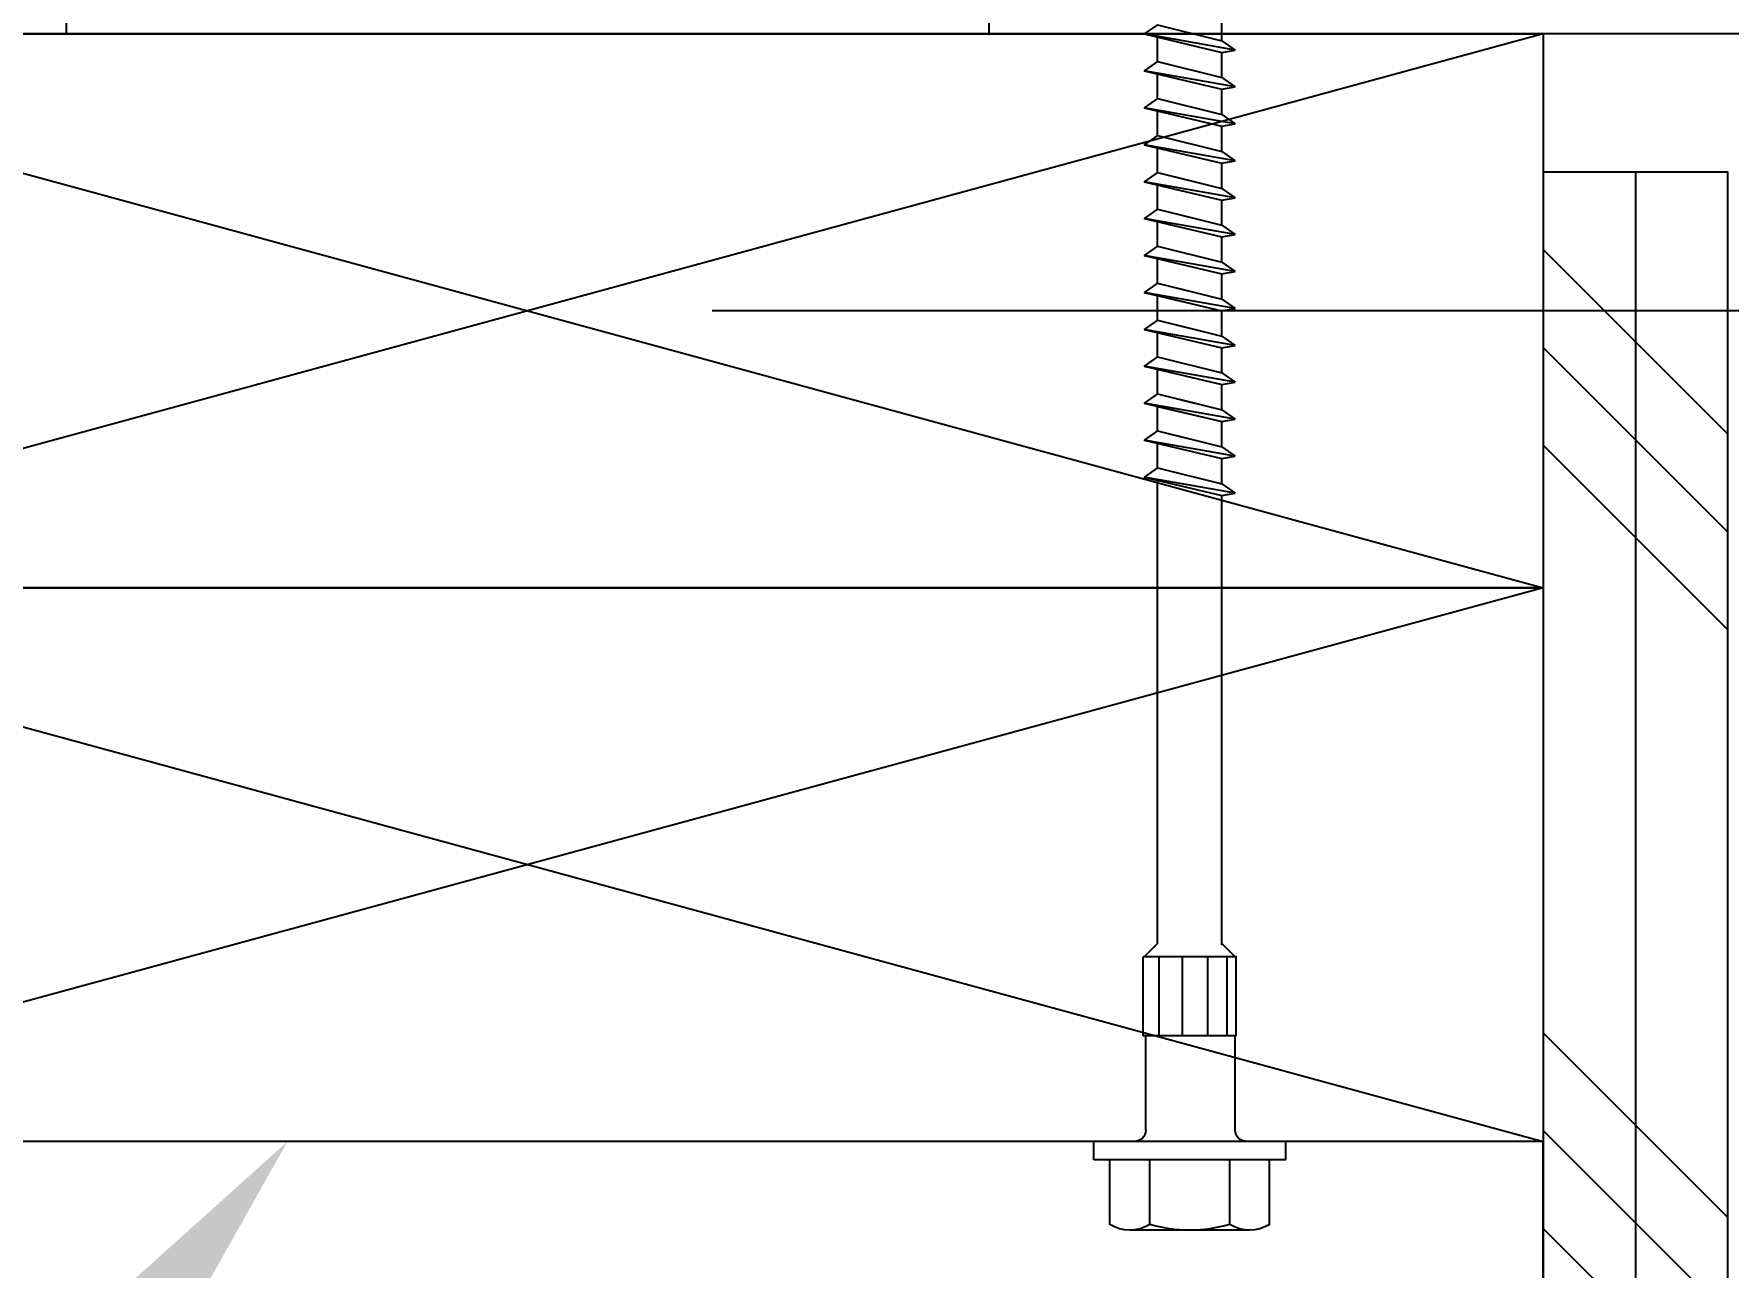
# Model space of a CAD drawing. Header units: inches. Extents: x -2661 to 42767, y -1222 to 9099.
# Drawn here: x -863.505 to -858.918, y 2819.485 to 2822.826 of the extents above; entities that cross this region are included whole.
import ezdxf
from ezdxf import colors
from ezdxf.entities.mleader import LeaderData, LeaderLine
from ezdxf.math import Vec2, Vec3

# ---------------------------------------------------------------- set-up
doc = ezdxf.new("R2010")
doc.units = ezdxf.units.IN
doc.header["$LTSCALE"] = 12
doc.header["$MEASUREMENT"] = 0
doc.layers.get('0').update_dxf_attribs({"linetype": 'CONTINUOUS'})
for name, color, linetype in [('S-ANNO-NOTE', 4, 'CONTINUOUS'), ('S-BOLT', 2, 'CONTINUOUS'), ('S-FASTENERS', 2, 'CONTINUOUS'), ('S-NAIL', 2, 'CONTINUOUS'), ('S-SIMPSON', 2, 'CONTINUOUS'), ('S-WOOD', 3, 'CONTINUOUS')]:
    doc.layers.add(name, color=color, linetype=linetype)
doc.styles.add('Arial', font='arial.ttf', dxfattribs={"width": 0.85})

# ---------------------------------------------------------------- blocks, each defined once
blk = doc.blocks.new('*U1284')
blk.add_lwpolyline([(1.5, -5.5), (0, -5.5), (0, 0), (1.5, 0)], close=True)
at = {"layer": 'S-WOOD', "color": 2}
for p, q in [((1.5, -5.5), (0, 0)), ((1.5, 0), (0, -5.5))]:
    blk.add_line(p, q, dxfattribs=at)
blk = doc.blocks.new('*U1292')
at = {"color": 3}
blk.add_line((0.1953, 0.25), (-0.1953, 0.25), dxfattribs=at)
blk.add_line((0, 0.25), (0, -2.75))
blk = doc.blocks.new('SDS.25X4.5-f')
at = {"layer": 'S-SIMPSON'}
for p, q in [((0.1624, 0.24), (-0.1624, 0.24)), ((-0.2165, 0.2244), (-0.2165, 0.05)), ((-0.1083, 0.2244), (-0.1083, 0.05)), ((0.1083, 0.2244), (0.1083, 0.05)), ((0.2165, 0.2244), (0.2165, 0.05)), ((0.26, 0.05), (-0.26, 0.05)), ((-0.26, 0.05), (-0.26, 0)), ((0.26, 0.05), (0.26, 0)), ((0.26, 0), (-0.26, 0)), ((-0.1259, -0.286), (-0.1259, -0.5)), ((0.1259, -0.286), (-0.1259, -0.286)), ((-0.0823, -0.286), (-0.0823, -0.5)), ((-0.0192, -0.286), (-0.0192, -0.5)), ((0.0494, -0.286), (0.0494, -0.5)), ((0.1018, -0.286), (0.1018, -0.5)), ((0.1259, -0.286), (0.1259, -0.5)), ((0.1276, -0.5), (-0.1242, -0.5)), ((-0.087, -0.536), (-0.123, -0.5)), ((0.123, -0.5), (0.087, -0.536)), ((-0.087, -0.536), (-0.087, -1.7912)), ((0.087, -0.5316), (0.087, -1.75)), ((0.087, -0.5316), (0.087, -1.75)), ((-0.087, -0.5749), (-0.087, -1.7912)), ((0.087, -1.6816), (0.087, -1.75)), ((0.087, -1.6816), (0.087, -1.75)), ((-0.087, -1.7249), (-0.087, -1.7912)), ((-0.087, -1.7249), (-0.087, -1.7912)), ((-0.087, -1.7249), (-0.087, -1.7912))]:
    blk.add_line(p, q, dxfattribs=at)
at = {"layer": 'S-SIMPSON', "color": 1}
for p, q in [((-0.123, -1.7997), (0.087, -1.75)), ((-0.123, -1.7997), (0.087, -1.75)), ((-0.123, -1.7997), (0.087, -1.75)), ((0.123, -1.7563), (-0.123, -1.7997)), ((0.123, -1.7563), (-0.123, -1.7997)), ((0.123, -1.7563), (-0.123, -1.7997)), ((-0.087, -1.8249), (0.087, -1.7816)), ((-0.087, -1.8249), (0.087, -1.7816)), ((-0.087, -1.8249), (0.087, -1.7816)), ((0.087, -1.75), (0.123, -1.7563)), ((0.087, -1.75), (0.123, -1.7563)), ((0.087, -1.75), (0.123, -1.7563)), ((0.087, -1.7816), (0.123, -1.7563)), ((0.087, -1.7816), (0.123, -1.7563)), ((0.087, -1.7816), (0.123, -1.7563)), ((0.087, -1.7816), (0.087, -1.85)), ((0.087, -1.7816), (0.087, -1.85)), ((0.087, -1.7816), (0.087, -1.85)), ((0.087, -1.7816), (0.087, -1.85)), ((0.087, -1.7816), (0.087, -1.85)), ((0.087, -1.7816), (0.087, -1.85)), ((-0.087, -1.8249), (-0.123, -1.7997)), ((-0.087, -1.8249), (-0.123, -1.7997)), ((-0.087, -1.8249), (-0.123, -1.7997)), ((-0.087, -1.8249), (-0.087, -1.8912)), ((-0.087, -1.8249), (-0.087, -1.8912)), ((-0.087, -1.8249), (-0.087, -1.8912)), ((-0.087, -1.8249), (-0.087, -1.8912)), ((-0.087, -1.8249), (-0.087, -1.8912)), ((-0.087, -1.8249), (-0.087, -1.8912)), ((-0.123, -1.8997), (0.087, -1.85)), ((-0.123, -1.8997), (0.087, -1.85)), ((-0.123, -1.8997), (0.087, -1.85)), ((-0.123, -1.8997), (0.087, -1.85)), ((0.123, -1.8563), (-0.123, -1.8997)), ((0.123, -1.8563), (-0.123, -1.8997)), ((0.123, -1.8563), (-0.123, -1.8997)), ((0.123, -1.8563), (-0.123, -1.8997)), ((0.087, -1.85), (0.123, -1.8563)), ((0.087, -1.85), (0.123, -1.8563)), ((0.087, -1.85), (0.123, -1.8563)), ((0.087, -1.85), (0.123, -1.8563)), ((0.087, -1.8816), (0.123, -1.8563)), ((0.087, -1.8816), (0.123, -1.8563)), ((0.087, -1.8816), (0.123, -1.8563)), ((0.087, -1.8816), (0.123, -1.8563)), ((-0.087, -1.9249), (-0.123, -1.8997)), ((-0.087, -1.9249), (-0.123, -1.8997)), ((-0.087, -1.9249), (-0.123, -1.8997)), ((-0.087, -1.9249), (-0.123, -1.8997)), ((-0.087, -1.9249), (-0.123, -1.8997)), ((-0.087, -1.9249), (0.087, -1.8816)), ((-0.087, -1.9249), (0.087, -1.8816)), ((-0.087, -1.9249), (0.087, -1.8816)), ((-0.087, -1.9249), (0.087, -1.8816)), ((-0.087, -1.9249), (0, -1.9032)), ((-0.087, -1.9249), (-0.087, -1.9912)), ((-0.087, -1.9249), (-0.087, -1.9912)), ((-0.087, -1.9249), (-0.087, -1.9912)), ((-0.087, -1.9249), (-0.087, -1.9912)), ((-0.087, -1.9249), (-0.087, -1.9912)), ((-0.087, -1.9249), (-0.087, -1.9912)), ((-0.087, -1.9249), (-0.087, -1.9912)), ((-0.087, -1.9249), (-0.087, -1.9912)), ((-0.087, -1.9249), (-0.087, -1.9912)), ((-0.087, -1.9249), (-0.087, -1.9912)), ((-0.087, -1.9249), (-0.087, -1.9912)), ((-0.087, -1.9249), (-0.087, -1.9912)), ((0.087, -1.8816), (0.087, -1.95)), ((0.087, -1.8816), (0.087, -1.95)), ((0.087, -1.8816), (0.087, -1.95)), ((0.087, -1.8816), (0.087, -1.95)), ((0.087, -1.8816), (0.087, -1.95)), ((0.087, -1.8816), (0.087, -1.95)), ((0.087, -1.8816), (0.087, -1.95)), ((0.087, -1.8816), (0.087, -1.95)), ((0.087, -1.8816), (0.087, -1.95)), ((0.087, -1.8816), (0.087, -1.95)), ((-0.123, -1.9997), (0.087, -1.95)), ((-0.123, -1.9997), (0.087, -1.95)), ((-0.123, -1.9997), (0.087, -1.95)), ((-0.123, -1.9997), (0.087, -1.95)), ((-0.123, -1.9997), (0.087, -1.95)), ((-0.123, -1.9997), (0.087, -1.95)), ((-0.123, -1.9997), (0.087, -1.95)), ((-0.123, -1.9997), (0.087, -1.95)), ((0.123, -1.9563), (-0.123, -1.9997)), ((0.123, -1.9563), (-0.123, -1.9997)), ((0.123, -1.9563), (-0.123, -1.9997)), ((0.123, -1.9563), (-0.123, -1.9997)), ((0.123, -1.9563), (-0.123, -1.9997)), ((0.123, -1.9563), (-0.123, -1.9997)), ((0.123, -1.9563), (-0.123, -1.9997)), ((0.123, -1.9563), (-0.123, -1.9997)), ((0.123, -1.9563), (-0.123, -1.9997)), ((-0.087, -1.9912), (0.087, -1.95)), ((0.087, -1.95), (0.123, -1.9563)), ((0.087, -1.95), (0.123, -1.9563)), ((0.087, -1.95), (0.123, -1.9563)), ((0.087, -1.95), (0.123, -1.9563)), ((0.087, -1.95), (0.123, -1.9563)), ((0.087, -1.95), (0.123, -1.9563)), ((0.087, -1.95), (0.123, -1.9563)), ((0.087, -1.95), (0.123, -1.9563)), ((0.087, -1.95), (0.123, -1.9563)), ((0.087, -1.9816), (0.123, -1.9563)), ((0.087, -1.9816), (0.123, -1.9563)), ((0.087, -1.9816), (0.123, -1.9563)), ((0.087, -1.9816), (0.123, -1.9563)), ((0.087, -1.9816), (0.123, -1.9563)), ((0.087, -1.9816), (0.123, -1.9563)), ((0.087, -1.9816), (0.123, -1.9563)), ((0.087, -1.9816), (0.123, -1.9563)), ((0.087, -1.9816), (0.123, -1.9563)), ((-0.087, -2.0249), (-0.123, -1.9997)), ((-0.087, -2.0249), (-0.123, -1.9997)), ((-0.087, -2.0249), (-0.123, -1.9997)), ((-0.087, -2.0249), (-0.123, -1.9997)), ((-0.087, -2.0249), (-0.123, -1.9997)), ((-0.087, -2.0249), (-0.123, -1.9997)), ((-0.087, -2.0249), (-0.123, -1.9997)), ((-0.087, -2.0249), (-0.123, -1.9997)), ((-0.087, -2.0249), (-0.123, -1.9997)), ((-0.087, -2.0249), (-0.123, -1.9997)), ((-0.087, -2.0249), (-0.123, -1.9997)), ((-0.087, -2.0249), (-0.123, -1.9997)), ((-0.087, -2.0249), (-0.123, -1.9997)), ((-0.087, -2.0249), (0.087, -1.9816)), ((-0.087, -2.0249), (0.087, -1.9816)), ((-0.087, -2.0249), (0.087, -1.9816)), ((-0.087, -2.0249), (0.087, -1.9816)), ((-0.087, -2.0249), (0.087, -1.9816)), ((-0.087, -2.0249), (0.087, -1.9816)), ((-0.087, -2.0249), (0.087, -1.9816)), ((-0.087, -2.0249), (0.087, -1.9816)), ((-0.087, -2.0249), (0.087, -1.9816)), ((-0.087, -2.0249), (0.013, -2)), ((-0.087, -2.0249), (0.013, -2)), ((-0.087, -2.0249), (0.013, -2)), ((-0.087, -2.0249), (0, -2.0032)), ((0.087, -1.9816), (0.087, -2.05)), ((0.087, -1.9816), (0.087, -2.05)), ((0.087, -1.9816), (0.087, -2.05)), ((0.087, -1.9816), (0.087, -2.05)), ((0.087, -1.9816), (0.087, -2.05)), ((0.087, -1.9816), (0.087, -2.05)), ((0.087, -1.9816), (0.087, -2.05)), ((0.087, -1.9816), (0.087, -2.05)), ((0.087, -1.9816), (0.087, -2.05)), ((0.087, -1.9816), (0.087, -2.05)), ((0.087, -1.9816), (0.087, -2.05)), ((0.087, -1.9816), (0.087, -2.05)), ((0.087, -1.9816), (0.087, -2.05)), ((-0.123, -2.0997), (0.087, -2.05)), ((-0.123, -2.0997), (0.087, -2.05)), ((-0.123, -2.0997), (0.087, -2.05)), ((-0.123, -2.0997), (0.087, -2.05)), ((-0.123, -2.0997), (0.087, -2.05)), ((-0.123, -2.0997), (0.087, -2.05)), ((-0.123, -2.0997), (0.087, -2.05)), ((-0.123, -2.0997), (0.087, -2.05)), ((-0.123, -2.0997), (0.087, -2.05)), ((0.123, -2.0563), (-0.123, -2.0997)), ((0.123, -2.0563), (-0.123, -2.0997)), ((0.123, -2.0563), (-0.123, -2.0997)), ((0.123, -2.0563), (-0.123, -2.0997)), ((0.123, -2.0563), (-0.123, -2.0997)), ((0.123, -2.0563), (-0.123, -2.0997)), ((0.123, -2.0563), (-0.123, -2.0997)), ((0.123, -2.0563), (-0.123, -2.0997)), ((0.123, -2.0563), (-0.123, -2.0997)), ((-0.087, -2.0249), (-0.087, -2.0912)), ((-0.087, -2.0249), (-0.087, -2.0912)), ((-0.087, -2.0249), (-0.087, -2.0912)), ((-0.087, -2.0249), (-0.087, -2.0912)), ((-0.087, -2.0249), (-0.087, -2.0912)), ((-0.087, -2.0249), (-0.087, -2.0912)), ((-0.087, -2.0249), (-0.087, -2.0912)), ((-0.087, -2.0249), (-0.087, -2.0912)), ((-0.087, -2.0249), (-0.087, -2.0912)), ((-0.087, -2.0249), (-0.087, -2.0912)), ((-0.087, -2.0249), (-0.087, -2.0912)), ((0.087, -2.05), (0.123, -2.0563)), ((0.087, -2.05), (0.123, -2.0563)), ((0.087, -2.05), (0.123, -2.0563)), ((0.087, -2.05), (0.123, -2.0563)), ((0.087, -2.05), (0.123, -2.0563)), ((0.087, -2.05), (0.123, -2.0563)), ((0.087, -2.05), (0.123, -2.0563)), ((0.087, -2.05), (0.123, -2.0563)), ((0.087, -2.05), (0.123, -2.0563)), ((0.087, -2.0816), (0.123, -2.0563)), ((0.087, -2.0816), (0.123, -2.0563)), ((0.087, -2.0816), (0.123, -2.0563)), ((0.087, -2.0816), (0.123, -2.0563)), ((0.087, -2.0816), (0.123, -2.0563)), ((0.087, -2.0816), (0.123, -2.0563)), ((0.087, -2.0816), (0.123, -2.0563)), ((0.087, -2.0816), (0.123, -2.0563)), ((0.087, -2.0816), (0.123, -2.0563)), ((-0.087, -2.1249), (-0.123, -2.0997)), ((-0.087, -2.1249), (-0.123, -2.0997)), ((-0.087, -2.1249), (-0.123, -2.0997)), ((-0.087, -2.1249), (-0.123, -2.0997)), ((-0.087, -2.1249), (-0.123, -2.0997)), ((-0.087, -2.1249), (-0.123, -2.0997)), ((-0.087, -2.1249), (-0.123, -2.0997)), ((-0.087, -2.1249), (-0.123, -2.0997)), ((-0.087, -2.1249), (-0.123, -2.0997)), ((-0.087, -2.1249), (0.087, -2.0816)), ((-0.087, -2.1249), (0.087, -2.0816)), ((-0.087, -2.1249), (0.087, -2.0816)), ((-0.087, -2.1249), (0.087, -2.0816)), ((-0.087, -2.1249), (0.087, -2.0816)), ((-0.087, -2.1249), (0.087, -2.0816)), ((-0.087, -2.1249), (0.087, -2.0816)), ((-0.087, -2.1249), (0.087, -2.0816)), ((-0.087, -2.1249), (0.087, -2.0816)), ((0.087, -2.0816), (0.087, -2.15)), ((0.087, -2.0816), (0.087, -2.15)), ((0.087, -2.0816), (0.087, -2.15)), ((0.087, -2.0816), (0.087, -2.15)), ((0.087, -2.0816), (0.087, -2.15)), ((0.087, -2.0816), (0.087, -2.15)), ((0.087, -2.0816), (0.087, -2.15)), ((0.087, -2.0816), (0.087, -2.15)), ((0.087, -2.0816), (0.087, -2.15)), ((0.087, -2.0816), (0.087, -2.15)), ((0.087, -2.0816), (0.087, -2.15)), ((-0.123, -2.1997), (0.087, -2.15)), ((-0.123, -2.1997), (0.087, -2.15)), ((-0.123, -2.1997), (0.087, -2.15)), ((-0.123, -2.1997), (0.087, -2.15)), ((-0.123, -2.1997), (0.087, -2.15)), ((-0.123, -2.1997), (0.087, -2.15)), ((-0.123, -2.1997), (0.087, -2.15)), ((-0.123, -2.1997), (0.087, -2.15)), ((-0.123, -2.1997), (0.087, -2.15)), ((-0.123, -2.1997), (0.087, -2.15)), ((-0.123, -2.1997), (0.087, -2.15)), ((-0.087, -2.1249), (-0.087, -2.1912)), ((-0.087, -2.1249), (-0.087, -2.1912)), ((-0.087, -2.1249), (-0.087, -2.1912)), ((-0.087, -2.1249), (-0.087, -2.1912)), ((-0.087, -2.1249), (-0.087, -2.1912)), ((-0.087, -2.1249), (-0.087, -2.1912)), ((-0.087, -2.1249), (-0.087, -2.1912)), ((-0.087, -2.1249), (-0.087, -2.1912)), ((-0.087, -2.1249), (-0.087, -2.1912)), ((-0.087, -2.1249), (-0.087, -2.1912)), ((-0.087, -2.1249), (-0.087, -2.1912)), ((0.087, -2.15), (0.123, -2.1563)), ((0.087, -2.15), (0.123, -2.1563)), ((0.087, -2.15), (0.123, -2.1563)), ((0.087, -2.15), (0.123, -2.1563)), ((0.087, -2.15), (0.123, -2.1563)), ((0.087, -2.15), (0.123, -2.1563)), ((0.087, -2.15), (0.123, -2.1563)), ((0.087, -2.15), (0.123, -2.1563)), ((0.087, -2.15), (0.123, -2.1563)), ((0.087, -2.15), (0.123, -2.1563)), ((0.087, -2.15), (0.123, -2.1563)), ((0.123, -2.1563), (-0.123, -2.1997)), ((0.123, -2.1563), (-0.123, -2.1997)), ((0.123, -2.1563), (-0.123, -2.1997)), ((0.123, -2.1563), (-0.123, -2.1997)), ((0.123, -2.1563), (-0.123, -2.1997)), ((0.123, -2.1563), (-0.123, -2.1997)), ((0.123, -2.1563), (-0.123, -2.1997)), ((0.123, -2.1563), (-0.123, -2.1997)), ((0.123, -2.1563), (-0.123, -2.1997)), ((0.123, -2.1563), (-0.123, -2.1997)), ((0.123, -2.1563), (-0.123, -2.1997)), ((-0.087, -2.2249), (-0.123, -2.1997)), ((-0.087, -2.2249), (-0.123, -2.1997)), ((-0.087, -2.2249), (-0.123, -2.1997)), ((-0.087, -2.2249), (-0.123, -2.1997)), ((-0.087, -2.2249), (-0.123, -2.1997)), ((-0.087, -2.2249), (-0.123, -2.1997)), ((-0.087, -2.2249), (-0.123, -2.1997)), ((-0.087, -2.2249), (-0.123, -2.1997)), ((-0.087, -2.2249), (-0.123, -2.1997)), ((-0.087, -2.2249), (-0.123, -2.1997)), ((-0.087, -2.2249), (-0.123, -2.1997)), ((-0.087, -2.2249), (-0.123, -2.1997)), ((-0.087, -2.2249), (-0.123, -2.1997)), ((-0.087, -2.2249), (0.087, -2.1816)), ((-0.087, -2.2249), (0.087, -2.1816)), ((-0.087, -2.2249), (0.087, -2.1816)), ((-0.087, -2.2249), (0.087, -2.1816)), ((-0.087, -2.2249), (0.087, -2.1816)), ((-0.087, -2.2249), (0.087, -2.1816)), ((-0.087, -2.2249), (0.087, -2.1816)), ((-0.087, -2.2249), (0.087, -2.1816)), ((-0.087, -2.2249), (0.087, -2.1816)), ((-0.087, -2.2249), (0.087, -2.1816)), ((-0.087, -2.2249), (0.087, -2.1816)), ((0.087, -2.1816), (0.123, -2.1563)), ((0.087, -2.1816), (0.123, -2.1563)), ((0.087, -2.1816), (0.123, -2.1563)), ((0.087, -2.1816), (0.123, -2.1563)), ((0.087, -2.1816), (0.123, -2.1563)), ((0.087, -2.1816), (0.123, -2.1563)), ((0.087, -2.1816), (0.123, -2.1563)), ((0.087, -2.1816), (0.123, -2.1563)), ((0.087, -2.1816), (0.123, -2.1563)), ((0.087, -2.1816), (0.123, -2.1563)), ((0.087, -2.1816), (0.123, -2.1563)), ((0.087, -2.1816), (0.087, -2.25)), ((0.087, -2.1816), (0.087, -2.25)), ((0.087, -2.1816), (0.087, -2.25)), ((0.087, -2.1816), (0.087, -2.25)), ((0.087, -2.1816), (0.087, -2.25)), ((0.087, -2.1816), (0.087, -2.25)), ((0.087, -2.1816), (0.087, -2.25)), ((0.087, -2.1816), (0.087, -2.25)), ((-0.087, -2.2249), (0, -2.2032)), ((-0.087, -2.2249), (0, -2.2032)), ((-0.087, -2.2249), (-0.087, -2.2912)), ((-0.087, -2.2249), (-0.087, -2.2912)), ((-0.087, -2.2249), (-0.087, -2.2912)), ((-0.087, -2.2249), (-0.087, -2.2912)), ((-0.087, -2.2249), (-0.087, -2.2912)), ((-0.087, -2.2249), (-0.087, -2.2912)), ((-0.087, -2.2249), (-0.087, -2.2912)), ((-0.087, -2.2249), (-0.087, -2.2912)), ((-0.087, -2.2249), (-0.087, -2.2912)), ((-0.087, -2.2249), (-0.087, -2.2912)), ((-0.123, -2.2997), (0.087, -2.25)), ((-0.123, -2.2997), (0.087, -2.25)), ((-0.123, -2.2997), (0.087, -2.25)), ((-0.123, -2.2997), (0.087, -2.25)), ((-0.123, -2.2997), (0.087, -2.25)), ((-0.123, -2.2997), (0.087, -2.25)), ((-0.123, -2.2997), (0.087, -2.25)), ((-0.123, -2.2997), (0.087, -2.25)), ((0.123, -2.2563), (-0.123, -2.2997)), ((0.123, -2.2563), (-0.123, -2.2997)), ((0.123, -2.2563), (-0.123, -2.2997)), ((0.123, -2.2563), (-0.123, -2.2997)), ((0.123, -2.2563), (-0.123, -2.2997)), ((0.123, -2.2563), (-0.123, -2.2997)), ((0.123, -2.2563), (-0.123, -2.2997)), ((0.123, -2.2563), (-0.123, -2.2997)), ((0.123, -2.2563), (-0.123, -2.2997)), ((-0.087, -2.2912), (0.087, -2.25)), ((-0.087, -2.3249), (0.087, -2.2816)), ((-0.087, -2.3249), (0.087, -2.2816)), ((-0.087, -2.3249), (0.087, -2.2816)), ((-0.087, -2.3249), (0.087, -2.2816)), ((-0.087, -2.3249), (0.087, -2.2816)), ((-0.087, -2.3249), (0.087, -2.2816)), ((-0.087, -2.3249), (0.087, -2.2816)), ((-0.087, -2.3249), (0.087, -2.2816)), ((-0.087, -2.3249), (0.087, -2.2816)), ((0.087, -2.25), (0.123, -2.2563)), ((0.087, -2.25), (0.123, -2.2563)), ((0.087, -2.25), (0.123, -2.2563)), ((0.087, -2.25), (0.123, -2.2563)), ((0.087, -2.25), (0.123, -2.2563)), ((0.087, -2.25), (0.123, -2.2563)), ((0.087, -2.25), (0.123, -2.2563)), ((0.087, -2.25), (0.123, -2.2563)), ((0.087, -2.25), (0.123, -2.2563)), ((0.087, -2.2816), (0.123, -2.2563)), ((0.087, -2.2816), (0.123, -2.2563)), ((0.087, -2.2816), (0.123, -2.2563)), ((0.087, -2.2816), (0.123, -2.2563)), ((0.087, -2.2816), (0.123, -2.2563)), ((0.087, -2.2816), (0.123, -2.2563)), ((0.087, -2.2816), (0.123, -2.2563)), ((0.087, -2.2816), (0.123, -2.2563)), ((0.087, -2.2816), (0.123, -2.2563)), ((0.087, -2.2816), (0.087, -2.35)), ((0.087, -2.2816), (0.087, -2.35)), ((0.087, -2.2816), (0.087, -2.35)), ((0.087, -2.2816), (0.087, -2.35)), ((0.087, -2.2816), (0.087, -2.35)), ((0.087, -2.2816), (0.087, -2.35)), ((0.087, -2.2816), (0.087, -2.35)), ((0.087, -2.2816), (0.087, -2.35)), ((0.087, -2.2816), (0.087, -2.35)), ((-0.087, -2.3249), (-0.123, -2.2997)), ((-0.087, -2.3249), (-0.123, -2.2997)), ((-0.087, -2.3249), (-0.123, -2.2997)), ((-0.087, -2.3249), (-0.123, -2.2997)), ((-0.087, -2.3249), (-0.123, -2.2997)), ((-0.087, -2.3249), (-0.123, -2.2997)), ((-0.087, -2.3249), (-0.123, -2.2997)), ((-0.087, -2.3249), (-0.123, -2.2997)), ((-0.087, -2.3249), (-0.123, -2.2997)), ((-0.087, -2.3249), (-0.123, -2.2997)), ((-0.087, -2.3249), (0, -2.3032)), ((-0.087, -2.3249), (-0.087, -2.3912)), ((-0.087, -2.3249), (-0.087, -2.3912)), ((-0.087, -2.3249), (-0.087, -2.3912)), ((-0.087, -2.3249), (-0.087, -2.3912)), ((-0.087, -2.3249), (-0.087, -2.3912)), ((-0.087, -2.3249), (-0.087, -2.3912)), ((-0.087, -2.3249), (-0.087, -2.3912)), ((-0.087, -2.3249), (-0.087, -2.3912)), ((-0.123, -2.3997), (0.087, -2.35)), ((-0.123, -2.3997), (0.087, -2.35)), ((-0.123, -2.3997), (0.087, -2.35)), ((-0.123, -2.3997), (0.087, -2.35)), ((-0.123, -2.3997), (0.087, -2.35)), ((-0.123, -2.3997), (0.087, -2.35)), ((0.123, -2.3563), (-0.123, -2.3997)), ((0.123, -2.3563), (-0.123, -2.3997)), ((0.123, -2.3563), (-0.123, -2.3997)), ((0.123, -2.3563), (-0.123, -2.3997)), ((0.123, -2.3563), (-0.123, -2.3997)), ((0.123, -2.3563), (-0.123, -2.3997)), ((-0.087, -2.4249), (0.087, -2.3816)), ((-0.087, -2.4249), (0.087, -2.3816)), ((-0.087, -2.4249), (0.087, -2.3816)), ((-0.087, -2.4249), (0.087, -2.3816)), ((-0.087, -2.4249), (0.087, -2.3816)), ((-0.087, -2.4249), (0.087, -2.3816)), ((0.087, -2.35), (0.123, -2.3563)), ((0.087, -2.35), (0.123, -2.3563)), ((0.087, -2.35), (0.123, -2.3563)), ((0.087, -2.35), (0.123, -2.3563)), ((0.087, -2.35), (0.123, -2.3563)), ((0.087, -2.35), (0.123, -2.3563)), ((0.087, -2.3816), (0.123, -2.3563)), ((0.087, -2.3816), (0.123, -2.3563)), ((0.087, -2.3816), (0.123, -2.3563)), ((0.087, -2.3816), (0.123, -2.3563)), ((0.087, -2.3816), (0.123, -2.3563)), ((0.087, -2.3816), (0.123, -2.3563)), ((0.087, -2.3816), (0.087, -2.45)), ((0.087, -2.3816), (0.087, -2.45)), ((0.087, -2.3816), (0.087, -2.45)), ((0.087, -2.3816), (0.087, -2.45)), ((0.087, -2.3816), (0.087, -2.45)), ((0.087, -2.3816), (0.087, -2.45)), ((0.087, -2.3816), (0.087, -2.45)), ((-0.087, -2.4249), (-0.123, -2.3997)), ((-0.087, -2.4249), (-0.123, -2.3997)), ((-0.087, -2.4249), (-0.123, -2.3997)), ((-0.087, -2.4249), (-0.123, -2.3997)), ((-0.087, -2.4249), (-0.123, -2.3997)), ((-0.087, -2.4249), (-0.123, -2.3997)), ((-0.087, -2.4249), (-0.087, -2.4912)), ((-0.087, -2.4249), (-0.087, -2.4912)), ((-0.087, -2.4249), (-0.087, -2.4912)), ((-0.087, -2.4249), (-0.087, -2.4912)), ((-0.087, -2.4249), (-0.087, -2.4912)), ((-0.087, -2.4249), (-0.087, -2.4912)), ((-0.087, -2.4249), (-0.087, -2.4912)), ((-0.123, -2.4997), (0.087, -2.45)), ((-0.123, -2.4997), (0.087, -2.45)), ((-0.123, -2.4997), (0.087, -2.45)), ((-0.123, -2.4997), (0.087, -2.45)), ((-0.123, -2.4997), (0.087, -2.45)), ((-0.123, -2.4997), (0.087, -2.45)), ((-0.123, -2.4997), (0.087, -2.45)), ((0.123, -2.4563), (-0.123, -2.4997)), ((0.123, -2.4563), (-0.123, -2.4997)), ((0.123, -2.4563), (-0.123, -2.4997)), ((0.123, -2.4563), (-0.123, -2.4997)), ((0.123, -2.4563), (-0.123, -2.4997)), ((0.123, -2.4563), (-0.123, -2.4997)), ((0.123, -2.4563), (-0.123, -2.4997)), ((0.087, -2.45), (0.123, -2.4563)), ((0.087, -2.45), (0.123, -2.4563)), ((0.087, -2.45), (0.123, -2.4563)), ((0.087, -2.45), (0.123, -2.4563)), ((0.087, -2.45), (0.123, -2.4563)), ((0.087, -2.45), (0.123, -2.4563)), ((0.087, -2.45), (0.123, -2.4563)), ((0.087, -2.4816), (0.123, -2.4563)), ((0.087, -2.4816), (0.123, -2.4563)), ((0.087, -2.4816), (0.123, -2.4563)), ((0.087, -2.4816), (0.123, -2.4563)), ((0.087, -2.4816), (0.123, -2.4563)), ((0.087, -2.4816), (0.123, -2.4563)), ((0.087, -2.4816), (0.123, -2.4563)), ((-0.087, -2.5249), (-0.123, -2.4997)), ((-0.087, -2.5249), (-0.123, -2.4997)), ((-0.087, -2.5249), (-0.123, -2.4997)), ((-0.087, -2.5249), (-0.123, -2.4997)), ((-0.087, -2.5249), (-0.123, -2.4997)), ((-0.087, -2.5249), (-0.123, -2.4997)), ((-0.087, -2.5249), (-0.123, -2.4997)), ((-0.087, -2.5249), (-0.123, -2.4997)), ((-0.087, -2.5249), (0.087, -2.4816)), ((-0.087, -2.5249), (0.087, -2.4816)), ((-0.087, -2.5249), (0.087, -2.4816)), ((-0.087, -2.5249), (0.087, -2.4816)), ((-0.087, -2.5249), (0.087, -2.4816)), ((-0.087, -2.5249), (0.087, -2.4816)), ((-0.087, -2.5249), (0.087, -2.4816)), ((-0.087, -2.5249), (0, -2.5032)), ((0.087, -2.4816), (0.087, -2.55)), ((0.087, -2.4816), (0.087, -2.55)), ((0.087, -2.4816), (0.087, -2.55)), ((0.087, -2.4816), (0.087, -2.55)), ((0.087, -2.4816), (0.087, -2.55)), ((0.087, -2.4816), (0.087, -2.55)), ((0.087, -2.4816), (0.087, -2.55)), ((0.087, -2.4816), (0.087, -2.55)), ((0.087, -2.4816), (0.087, -2.55)), ((0.087, -2.4816), (0.087, -2.55)), ((0.087, -2.4816), (0.087, -2.55)), ((0.087, -2.4816), (0.087, -2.55)), ((0.087, -2.4816), (0.087, -2.55)), ((0.087, -2.4816), (0.087, -2.55)), ((-0.123, -2.5997), (0.087, -2.55)), ((-0.123, -2.5997), (0.087, -2.55)), ((-0.123, -2.5997), (0.087, -2.55)), ((-0.123, -2.5997), (0.087, -2.55)), ((-0.123, -2.5997), (0.087, -2.55)), ((-0.123, -2.5997), (0.087, -2.55)), ((0.123, -2.5563), (-0.123, -2.5997)), ((0.123, -2.5563), (-0.123, -2.5997)), ((0.123, -2.5563), (-0.123, -2.5997)), ((0.123, -2.5563), (-0.123, -2.5997)), ((0.123, -2.5563), (-0.123, -2.5997)), ((0.123, -2.5563), (-0.123, -2.5997)), ((-0.087, -2.5249), (-0.087, -2.5912)), ((-0.087, -2.5249), (-0.087, -2.5912)), ((-0.087, -2.5249), (-0.087, -2.5912)), ((-0.087, -2.5249), (-0.087, -2.5912)), ((-0.087, -2.5249), (-0.087, -2.5912)), ((-0.087, -2.5249), (-0.087, -2.5912)), ((-0.087, -2.5249), (-0.087, -2.5912)), ((-0.087, -2.5249), (-0.087, -2.5912)), ((0.087, -2.55), (0.123, -2.5563)), ((0.087, -2.55), (0.123, -2.5563)), ((0.087, -2.55), (0.123, -2.5563)), ((0.087, -2.55), (0.123, -2.5563)), ((0.087, -2.55), (0.123, -2.5563)), ((0.087, -2.55), (0.123, -2.5563)), ((0.087, -2.5816), (0.123, -2.5563)), ((0.087, -2.5816), (0.123, -2.5563)), ((0.087, -2.5816), (0.123, -2.5563)), ((0.087, -2.5816), (0.123, -2.5563)), ((0.087, -2.5816), (0.123, -2.5563)), ((0.087, -2.5816), (0.123, -2.5563)), ((-0.087, -2.6249), (-0.123, -2.5997)), ((-0.087, -2.6249), (-0.123, -2.5997)), ((-0.087, -2.6249), (-0.123, -2.5997)), ((-0.087, -2.6249), (-0.123, -2.5997)), ((-0.087, -2.6249), (-0.123, -2.5997)), ((-0.087, -2.6249), (-0.123, -2.5997)), ((-0.087, -2.6249), (-0.123, -2.5997)), ((-0.087, -2.6249), (0.087, -2.5816)), ((-0.087, -2.6249), (0.087, -2.5816)), ((-0.087, -2.6249), (0.087, -2.5816)), ((-0.087, -2.6249), (0.087, -2.5816)), ((-0.087, -2.6249), (0.087, -2.5816)), ((-0.087, -2.6249), (0.087, -2.5816)), ((-0.087, -2.6249), (0, -2.6032)), ((0.087, -2.5816), (0.087, -2.65)), ((0.087, -2.5816), (0.087, -2.65)), ((0.087, -2.5816), (0.087, -2.65)), ((0.087, -2.5816), (0.087, -2.65)), ((0.087, -2.5816), (0.087, -2.65)), ((0.087, -2.5816), (0.087, -2.65)), ((0.087, -2.5816), (0.087, -2.65)), ((-0.123, -2.6997), (0.087, -2.65)), ((-0.123, -2.6997), (0.087, -2.65)), ((-0.123, -2.6997), (0.087, -2.65)), ((0.123, -2.6563), (-0.123, -2.6997)), ((0.123, -2.6563), (-0.123, -2.6997)), ((0.123, -2.6563), (-0.123, -2.6997)), ((-0.087, -2.6249), (-0.087, -2.6912)), ((-0.087, -2.6249), (-0.087, -2.6912)), ((-0.087, -2.6249), (-0.087, -2.6912)), ((-0.087, -2.6249), (-0.087, -2.6912)), ((-0.087, -2.6249), (-0.087, -2.6912)), ((-0.087, -2.6249), (-0.087, -2.6912)), ((-0.087, -2.6249), (-0.087, -2.6912)), ((0.087, -2.65), (0.123, -2.6563)), ((0.087, -2.65), (0.123, -2.6563)), ((0.087, -2.65), (0.123, -2.6563)), ((0.087, -2.6816), (0.123, -2.6563)), ((0.087, -2.6816), (0.123, -2.6563)), ((0.087, -2.6816), (0.123, -2.6563)), ((-0.087, -2.7249), (-0.123, -2.6997)), ((-0.087, -2.7249), (-0.123, -2.6997)), ((-0.087, -2.7249), (-0.123, -2.6997)), ((-0.087, -2.7249), (0.087, -2.6816)), ((-0.087, -2.7249), (0.087, -2.6816)), ((-0.087, -2.7249), (0.087, -2.6816)), ((0.087, -2.6816), (0.087, -2.75)), ((0.087, -2.6816), (0.087, -2.75)), ((0.087, -2.6816), (0.087, -2.75)), ((0.087, -2.6816), (0.087, -2.75)), ((0.087, -2.6816), (0.087, -2.75)), ((-0.123, -2.7997), (0.087, -2.75)), ((-0.123, -2.7997), (0.087, -2.75)), ((-0.123, -2.7997), (0.087, -2.75)), ((-0.087, -2.7249), (-0.087, -2.7912)), ((-0.087, -2.7249), (-0.087, -2.7912)), ((-0.087, -2.7249), (-0.087, -2.7912)), ((-0.087, -2.7249), (-0.087, -2.7912)), ((-0.087, -2.7249), (-0.087, -2.7912)), ((0.087, -2.75), (0.123, -2.7563)), ((0.087, -2.75), (0.123, -2.7563)), ((0.087, -2.75), (0.123, -2.7563)), ((0.123, -2.7563), (-0.123, -2.7997)), ((0.123, -2.7563), (-0.123, -2.7997)), ((0.123, -2.7563), (-0.123, -2.7997)), ((-0.087, -2.8249), (0.087, -2.7816)), ((-0.087, -2.8249), (0.087, -2.7816)), ((-0.087, -2.8249), (0.087, -2.7816)), ((0.087, -2.7816), (0.123, -2.7563)), ((0.087, -2.7816), (0.123, -2.7563)), ((0.087, -2.7816), (0.123, -2.7563)), ((0.087, -2.7816), (0.087, -2.85)), ((0.087, -2.7816), (0.087, -2.85)), ((0.087, -2.7816), (0.087, -2.85)), ((0.087, -2.7816), (0.087, -2.85)), ((0.087, -2.7816), (0.087, -2.85)), ((0.087, -2.7816), (0.087, -2.85)), ((0.087, -2.7816), (0.087, -2.85)), ((0.087, -2.7816), (0.087, -2.85)), ((-0.087, -2.8249), (-0.123, -2.7997)), ((-0.087, -2.8249), (-0.123, -2.7997)), ((-0.087, -2.8249), (-0.123, -2.7997)), ((-0.087, -2.8249), (-0.087, -2.8912)), ((-0.087, -2.8249), (-0.087, -2.8912)), ((-0.087, -2.8249), (-0.087, -2.8912)), ((-0.087, -2.8249), (-0.087, -2.8912)), ((-0.087, -2.8249), (-0.087, -2.8912)), ((-0.087, -2.8249), (-0.087, -2.8912)), ((-0.087, -2.8249), (-0.087, -2.8912)), ((-0.087, -2.8249), (-0.087, -2.8912)), ((-0.123, -2.8997), (0.087, -2.85)), ((-0.123, -2.8997), (0.087, -2.85)), ((-0.123, -2.8997), (0.087, -2.85)), ((-0.123, -2.8997), (0.087, -2.85)), ((0.123, -2.8563), (-0.123, -2.8997)), ((0.123, -2.8563), (-0.123, -2.8997)), ((0.123, -2.8563), (-0.123, -2.8997)), ((0.123, -2.8563), (-0.123, -2.8997)), ((-0.087, -2.9249), (0.087, -2.8816)), ((-0.087, -2.9249), (0.087, -2.8816)), ((-0.087, -2.9249), (0.087, -2.8816)), ((-0.087, -2.9249), (0.087, -2.8816)), ((0.087, -2.85), (0.123, -2.8563)), ((0.087, -2.85), (0.123, -2.8563)), ((0.087, -2.85), (0.123, -2.8563)), ((0.087, -2.85), (0.123, -2.8563)), ((0.087, -2.8816), (0.123, -2.8563)), ((0.087, -2.8816), (0.123, -2.8563)), ((0.087, -2.8816), (0.123, -2.8563)), ((0.087, -2.8816), (0.123, -2.8563)), ((0.087, -2.8816), (0.087, -2.95)), ((0.087, -2.8816), (0.087, -2.95)), ((0.087, -2.8816), (0.087, -2.95)), ((0.087, -2.8816), (0.087, -2.95)), ((0.087, -2.8816), (0.087, -2.95)), ((0.087, -2.8816), (0.087, -2.95)), ((-0.087, -2.9249), (-0.123, -2.8997)), ((-0.087, -2.9249), (-0.123, -2.8997)), ((-0.087, -2.9249), (-0.123, -2.8997)), ((-0.087, -2.9249), (-0.123, -2.8997)), ((-0.087, -2.9249), (-0.087, -2.9912)), ((-0.087, -2.9249), (-0.087, -2.9912)), ((-0.087, -2.9249), (-0.087, -2.9912)), ((-0.087, -2.9249), (-0.087, -2.9912)), ((-0.087, -2.9249), (-0.087, -2.9912)), ((-0.087, -2.9249), (-0.087, -2.9912)), ((-0.123, -2.9997), (0.087, -2.95)), ((-0.123, -2.9997), (0.087, -2.95)), ((-0.123, -2.9997), (0.087, -2.95)), ((-0.123, -2.9997), (0.087, -2.95)), ((0.123, -2.9563), (-0.123, -2.9997)), ((0.123, -2.9563), (-0.123, -2.9997)), ((0.123, -2.9563), (-0.123, -2.9997)), ((0.123, -2.9563), (-0.123, -2.9997)), ((-0.087, -3.0249), (0.087, -2.9816)), ((-0.087, -3.0249), (0.087, -2.9816)), ((-0.087, -3.0249), (0.087, -2.9816)), ((-0.087, -3.0249), (0.087, -2.9816)), ((0.087, -2.95), (0.123, -2.9563)), ((0.087, -2.95), (0.123, -2.9563)), ((0.087, -2.95), (0.123, -2.9563)), ((0.087, -2.95), (0.123, -2.9563)), ((0.087, -2.9816), (0.123, -2.9563)), ((0.087, -2.9816), (0.123, -2.9563)), ((0.087, -2.9816), (0.123, -2.9563)), ((0.087, -2.9816), (0.123, -2.9563)), ((0.087, -2.9816), (0.087, -3.05)), ((0.087, -2.9816), (0.087, -3.05)), ((0.087, -2.9816), (0.087, -3.05)), ((0.087, -2.9816), (0.087, -3.05)), ((0.087, -2.9816), (0.087, -3.05)), ((0.087, -2.9816), (0.087, -3.05)), ((0.087, -2.9816), (0.087, -3.05)), ((-0.087, -3.0249), (-0.123, -2.9997)), ((-0.087, -3.0249), (-0.123, -2.9997)), ((-0.087, -3.0249), (-0.123, -2.9997)), ((-0.087, -3.0249), (-0.123, -2.9997)), ((-0.087, -3.0249), (-0.123, -2.9997))]:
    blk.add_line(p, q, dxfattribs=at)
at = {"layer": 'S-SIMPSON'}
for points in [[(-0.1187, -0.0312), (-0.1187, -0.286)], [(0.123, -0.0312), (0.123, -0.286)], [(0, -0.5), (-0.1259, -0.5)]]:
    blk.add_lwpolyline(points, dxfattribs=at)
for centre, radius, start, end in [((-0.1624, 0.1384), 0.1016, 57.7958, 122.2042), ((0, -0.1428), 0.3828, 73.5736, 106.4264), ((0.1624, 0.1384), 0.1016, 57.7958, 122.2042), ((-0.15, -0.0312), 0.0312, 0, 90), ((0.1543, -0.0312), 0.0312, 90, 180)]:
    blk.add_arc(centre, radius, start, end, dxfattribs=at)
blk = doc.blocks.new('*U247')
at = {"layer": 'S-FASTENERS'}
blk.add_blockref('SDS.25X4.5-f', (0, 0), dxfattribs=at)

msp = doc.modelspace()

# ---------------------------------------------------------------- hatches: boundary and pattern name
at = {"layer": 'S-WOOD'}
h = msp.add_hatch(dxfattribs=at)
h.set_pattern_fill('PLAST', color=1, scale=6, angle=-45, style=0)
h.set_pattern_definition([(315, (-859.4182, 2834.4371), (1.06066, 1.06066), []), (315, (-859.2856, 2834.5697), (1.06066, 1.06066), []), (315, (-859.153, 2834.7022), (1.06066, 1.06066), [])])
h.paths.add_polyline_path([(-859.41822, 2822.45054), (-859.41822, 2795.50035), (-858.91822, 2795.50035), (-858.91822, 2822.45054)])

# ---------------------------------------------------------------- linework, layer by layer
at = {"layer": 'S-BOLT'}
msp.add_lwpolyline([(-860.91822, 2823.43933), (-863.41822, 2823.43933), (-863.41822, 2822.82554), (-860.91822, 2822.82554)], close=True, dxfattribs=at)
at = {"layer": 'S-WOOD', "color": 1}
msp.add_line((-859.16822, 2822.45054), (-859.16822, 2795.50035), dxfattribs=at)
at = {"layer": 'S-WOOD'}
for points in [[(-857.16822, 2822.82554), (-867.16822, 2822.82554), (-867.16822, 2824.57554), (-857.16822, 2824.57554)], [(-859.41822, 2822.45054), (-859.41822, 2795.50035), (-858.91822, 2795.50035), (-858.91822, 2822.45054)]]:
    msp.add_lwpolyline(points, close=True, dxfattribs=at)
msp.add_lwpolyline([(-859.41822, 2795.50035), (-859.41822, 2819.82554), (-864.91822, 2819.82554), (-864.91822, 2795.50035)], dxfattribs=at)

# ---------------------------------------------------------------- block references
at = {"layer": 'S-FASTENERS', "xscale": -1, "rotation": 180}
msp.add_blockref('*U247', (-860.3756, 2819.82554), dxfattribs=at)
at = {"layer": 'S-NAIL', "color": 1, "rotation": 270}
msp.add_blockref('*U1292', (-858.91822, 2822.07554), dxfattribs=at)
at = {"layer": 'S-WOOD', "rotation": 90.00000000000001}
for p in [(-864.91822, 2821.32554), (-864.91822, 2819.82554)]:
    msp.add_blockref('*U1284', p, dxfattribs=at)

# ---------------------------------------------------------------- leaders
at = {"layer": 'S-ANNO-NOTE'}
ml = msp.add_multileader_mtext('Standard', dxfattribs=at)
ml.set_content('"A35" CLIPS OR WOOD SCREWS PER SHEAR WALL SCHEDULE', color=4, style='Arial')
ml.set_leader_properties(color=2)
ml.build(insert=Vec2(0, 0))
ml.multileader.update_dxf_attribs({"dogleg_length": 0.125, "arrow_head_size": 1.3125, "scale": 12})
ctx = ml.context
ctx.base_point, ctx.scale, ctx.char_height, ctx.arrow_head_size, ctx.landing_gap_size, ctx.plane_origin = Vec3(-992.84083, 2811.62074), 12, 1.125, 1.3125, 1.08, Vec3(-1029.23204, 3038.60047)
notes = []
notes.append((ctx, [(0, (1, 1, 0), (-994.34083, 2811.62074), (1, 0), 1.5, [(1, [(-1007.90857, 2823.40367), (-1005.47965, 2826.94581), (-1008.21502, 2819.82554)], 0, [])])]))
ctx.mtext.insert, ctx.mtext.width, ctx.mtext.defined_height, ctx.mtext.flow_direction = Vec3(-991.76083, 2812.19284), 17.8960953, 4.07586, 5
ml = msp.add_multileader_mtext('Standard', dxfattribs=at)
ml.set_content('\\A1;BEAM PER PLAN', color=4, style='Arial')
ml.set_leader_properties(color=2)
ml.build(insert=Vec2(0, 0))
ml.multileader.update_dxf_attribs({"dogleg_length": 0.36, "arrow_head_size": 1.3125, "scale": 12})
ctx = ml.context
ctx.base_point, ctx.scale, ctx.char_height, ctx.arrow_head_size, ctx.landing_gap_size, ctx.plane_origin = Vec3(-706.6047, 2802.6336), 12, 1.125, 1.3125, 1.08, Vec3(-1316.43862, 3110.64769)
ctx.text_align_type = 2
notes.append((ctx, [(1, (1, 1, 0), (-692.38747, 2802.6336), (-1, 0), 1.5, [(0, [(-678.25002, 2825.43357)], 0, [])])]))
ctx.mtext.insert, ctx.mtext.width, ctx.mtext.alignment, ctx.mtext.flow_direction = Vec3(-694.96747, 2803.19648), 17.75, 3, 5
ml = msp.add_multileader_mtext('Standard', dxfattribs=at)
ml.set_content('\\A1;JOIST PER PLAN', color=4, style='Arial')
ml.set_leader_properties(color=2)
ml.build(insert=Vec2(0, 0))
ml.multileader.update_dxf_attribs({"dogleg_length": 0.36, "arrow_head_size": 1.3125, "scale": 12})
ctx = ml.context
ctx.base_point, ctx.scale, ctx.char_height, ctx.arrow_head_size, ctx.landing_gap_size, ctx.plane_origin = Vec3(-810.2523, 2817.24005), 12, 1.125, 1.3125, 1.08, Vec3(-869.97068, 3088.79008)
ctx.text_align_type = 2
notes.append((ctx, [(1, (1, 1, 0), (-795.97375, 2817.24005), (-1, 0), 1.5, [(0, [(-793.27238, 2822.95189)], 0, [])])]))
ctx.mtext.insert, ctx.mtext.rotation, ctx.mtext.width, ctx.mtext.alignment, ctx.mtext.flow_direction = Vec3(-798.55375, 2817.81215), 6.2831853, 16.4188302, 3, 5
ml = msp.add_multileader_mtext('Standard', dxfattribs=at)
ml.set_content('\\A1;1{\\H0.7x;\\S3#4;}"x FULL DEPTH LSL BLOCKING @48"O.C., w/ (3) 10d NAILS PER BLOCK, TYP. ', color=4, style='Arial')
ml.set_leader_properties(color=2)
ml.build(insert=Vec2(0, 0))
ml.multileader.update_dxf_attribs({"dogleg_length": 0.36, "arrow_head_size": 1.3125, "scale": 12})
ctx = ml.context
ctx.base_point, ctx.scale, ctx.char_height, ctx.arrow_head_size, ctx.landing_gap_size, ctx.plane_origin = Vec3(-802.40024, 2812.42904), 12, 1.125, 1.3125, 1.08, Vec3(-743.79866, 3113.22945)
ctx.text_align_type = 2
notes.append((ctx, [(0, (1, 1, 0), (-780.81153, 2812.42904), (-1, 0), 1.5, [(0, [(-776.46456, 2822.82081)], 0, [])])]))
ctx.mtext.insert, ctx.mtext.width, ctx.mtext.alignment, ctx.mtext.flow_direction = Vec3(-783.39153, 2813.10281), 18.3621824, 3, 5
ml = msp.add_multileader_mtext('Standard', dxfattribs=at)
ml.set_content('\\A1;1{\\H0.7x;\\S3#4;}"x FULL DEPTH LSL BLOCKING @48"O.C. w/ (3) 10d NAILS PER BLOCK, TYP.', color=4, style='Arial')
ml.set_leader_properties(color=2)
ml.build(insert=Vec2(0, 0))
ml.multileader.update_dxf_attribs({"dogleg_length": 0.36, "arrow_head_size": 1.3125, "scale": 12})
ctx = ml.context
ctx.base_point, ctx.scale, ctx.char_height, ctx.arrow_head_size, ctx.landing_gap_size, ctx.plane_origin = Vec3(-713.97618, 2810.91535), 12, 1.125, 1.3125, 1.08, Vec3(-645.09068, 3107.60277)
ctx.text_align_type = 2
notes.append((ctx, [(0, (1, 1, 0), (-692.38747, 2810.91535), (-1, 0), 1.5, [(0, [(-685.2969, 2822.82554)], 0, [])])]))
ctx.mtext.insert, ctx.mtext.width, ctx.mtext.defined_height, ctx.mtext.alignment, ctx.mtext.flow_direction = Vec3(-694.96747, 2811.58912), 18.9699173, 7.44845, 3, 5
ml = msp.add_multileader_mtext('Standard', dxfattribs=at)
ml.set_content('\\A1;JOIST PER PLAN, TYP.', color=4, style='Arial')
ml.set_leader_properties(color=2)
ml.build(insert=Vec2(0, 0))
ml.multileader.update_dxf_attribs({"dogleg_length": 0.36, "arrow_head_size": 1.3125, "scale": 12})
ctx = ml.context
ctx.base_point, ctx.scale, ctx.char_height, ctx.arrow_head_size, ctx.landing_gap_size, ctx.plane_origin = Vec3(-714.50814, 2816.3507), 12, 1.125, 1.3125, 1.08, Vec3(-642.22614, 3113.20959)
ctx.text_align_type = 2
notes.append((ctx, [(0, (1, 1, 0), (-696.52461, 2816.3507), (-1, 0), 1.5, [(0, [(-693.37502, 2822.82554)], 0, [])])]))
ctx.mtext.insert, ctx.mtext.width, ctx.mtext.alignment, ctx.mtext.flow_direction = Vec3(-699.10461, 2817.02447), 17.75, 3, 5
ml = msp.add_multileader_mtext('Standard', dxfattribs=at)
ml.set_content('\\A1;STEEL BEAM PER PLAN  AND WEB FILLER PER TYPICAL DETAILS', color=256, style='Arial')
ml.set_leader_properties(color=2)
ml.build(insert=Vec2(0, 0))
ml.multileader.update_dxf_attribs({"dogleg_length": 0.36, "arrow_head_size": 1.3125, "scale": 12})
ctx = ml.context
ctx.base_point, ctx.scale, ctx.char_height, ctx.arrow_head_size, ctx.landing_gap_size, ctx.plane_origin = Vec3(-799.00978, 2803.4177), 12, 1.125, 1.3125, 0.75, Vec3(-742.65961, 3109.82696)
ctx.text_align_type = 2
notes.append((ctx, [(0, (1, 1, 0), (-780.81153, 2803.4177), (-1, 0), 1.5, [(0, [(-772.52815, 2822.0723)], 0, [])])]))
ctx.mtext.insert, ctx.mtext.width, ctx.mtext.defined_height, ctx.mtext.alignment, ctx.mtext.flow_direction = Vec3(-783.06153, 2803.98979), 15.2695038, 3.69153, 3, 5
ml = msp.add_multileader_mtext('Standard', dxfattribs=at)
ml.set_content('\\A1;TOP PLATE FASTENING TO STEEL BEAM w/{\\H1.00002x; THREADED RODS AT SPACING PER SHEAR WALL SCHEDULE}', color=4, style='Arial')
ml.set_leader_properties(color=2)
ml.build(insert=Vec2(0, 0))
ml.multileader.update_dxf_attribs({"dogleg_length": 0.36, "arrow_head_size": 1.3125, "scale": 12})
ctx = ml.context
ctx.base_point, ctx.scale, ctx.char_height, ctx.arrow_head_size, ctx.landing_gap_size, ctx.plane_origin = Vec3(-899.79217, 2800.32426), 12, 1.125, 1.3125, 1.08, Vec3(-867.71272, 3082.42155)
ctx.text_align_type = 2
notes.append((ctx, [(1, (1, 1, 0), (-878.44792, 2800.32426), (-1, 0), 1.5, [(0, [(-862.81853, 2819.82554)], 0, [])])]))
ctx.mtext.insert, ctx.mtext.width, ctx.mtext.alignment, ctx.mtext.flow_direction = Vec3(-881.02792, 2800.89635), 20.2795611, 3, 5
for ctx, leaders in notes:
    for number, flags, end, landing, length, lines in leaders:
        leader = LeaderData()
        leader.index, (leader.has_last_leader_line, leader.has_dogleg_vector, leader.attachment_direction) = number, flags
        leader.last_leader_point, leader.dogleg_vector, leader.dogleg_length = Vec3(end), Vec3(landing), length
        for number, points, colour, breaks in lines:
            line = LeaderLine()
            line.index, line.vertices, line.color, line.breaks = number, Vec3.list(points), colors.encode_raw_color(colour), breaks
            leader.lines.append(line)
        ctx.leaders.append(leader)

doc.saveas('drawing.dxf')
